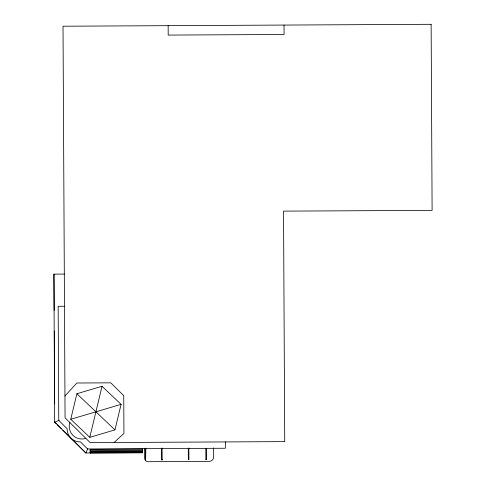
<?xml version="1.0" encoding="UTF-8"?>
<svg xmlns="http://www.w3.org/2000/svg" width="486" height="486" viewBox="0 0 486 486"><rect width="100%" height="100%" fill="white"/><g stroke="black" fill="none" stroke-linecap="round" stroke-linejoin="round"><path stroke-width="0.73" d="M90.25 452.946L142.404 452.782L142.386 448.256M70.743 419.266L76.873 393.739L102.036 386.285L121.081 404.352L114.957 429.873L89.789 437.333L70.743 419.266L121.081 404.352M89.789 437.333L102.036 386.285M145.849 448.195L145.63 460.029L145.278 448.189M161.613 459.835L162.184 459.811L161.613 459.835L161.528 448.104M188.847 447.971L188.926 459.671L188.453 459.562M205.87 459.604L206.435 459.58L205.87 459.604L205.791 448.602M87.395 449.428L85.907 453.08L54.663 422.158L53.891 274.14L64.316 274.086M64.486 306.265L58.168 306.302L58.763 420.439L67.141 428.731A12.928 12.928 0 0 0 80.463 441.908L87.583 448.961L87.735 448.602M64.954 395.975L76.879 383.011L110.778 382.834L123.748 395.665L123.942 433.439L114.07 442.509M54.663 422.158L58.296 420.633M58.763 420.439L59.122 420.287M87.583 448.961L225.376 448.244L225.346 441.926M90.208 449.41L90.25 453.055L90.202 449.41L142.362 449.143L142.404 452.782M90.22 450.473L142.374 450.2M90.226 451.373L142.38 451.105M90.232 452.095L142.386 451.828M90.238 452.624L142.392 452.357M142.398 452.679L85.949 452.97L62.834 430.092M76.873 393.739L114.957 429.873M54.772 422.115L56.382 423.713M57.457 424.776L61.218 428.5M284.024 25.065L284.073 34.47L168.199 35.077L168.15 25.673M213.627 447.91L213.67 456.797A4.562 4.562 0 0 1 209.138 461.384L148.145 461.7A3.511 3.511 0 0 1 144.615 458.207L144.567 448.39M206.362 448.614L206.435 459.58M188.282 448.7L188.355 459.659M162.099 448.11L162.184 459.811M54.001 274.14L54.189 310.566M54.298 331.051L54.675 403.902M85.852 438.36A12.606 12.606 0 0 1 69.838 422.51M431.137 24.3L63.022 26.22L65.063 417.79L90.171 442.631L284.729 441.616L283.532 211.131L432.109 210.359L431.137 24.3"/></g></svg>
